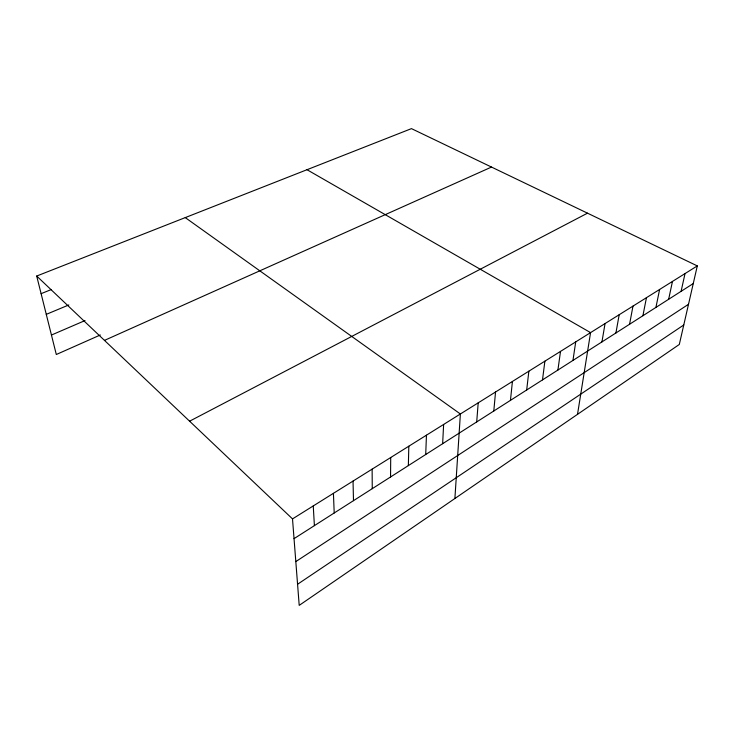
<?xml version="1.0" encoding="UTF-8"?>
<svg xmlns="http://www.w3.org/2000/svg" width="734" height="734" viewBox="0 0 734 734"><rect width="100%" height="100%" fill="white"/><g stroke="black" fill="none" stroke-linecap="round" stroke-linejoin="round"><path stroke-width="1.1" d="M390.543 476.981L390.717 457.53M408.352 465.604L408.82 446.217M425.711 454.511L426.454 435.198M442.639 443.703L443.63 424.454M454.897 498.505L460.383 413.985L185.252 217.603M476.705 421.931L478.201 402.847M493.799 411.003L495.542 392.011M510.451 400.369L512.424 381.46M526.682 390.002L528.865 371.184M542.499 379.891L544.885 361.174M557.913 370.037L560.501 351.412M572.951 360.431L575.722 341.897M577.52 414.334L590.567 332.621L307.014 169.71M601.944 341.906L605.055 323.566M615.918 332.979L619.184 314.739M629.57 324.254L632.983 306.115M642.901 315.739L646.452 297.692M655.921 307.418L659.609 289.471M668.656 299.279L672.463 281.434M681.097 291.334L685.024 273.589M697.3 265.91L679.308 344.466L299.206 605.376L292.508 518.901L36.7 276.039L411.462 128.624L697.3 265.91L292.508 518.901M297.573 584.255L683.767 324.978M295.811 561.593L688.51 304.28M294.04 538.646L693.254 283.563M189.601 421.197L587.494 213.172M104.476 340.383L491.496 167.068M100.329 334.979L56.307 354.504L36.7 276.039M51.444 335.043L85.025 320.565M46.279 314.363L68.84 304.94M41.104 293.673L51.453 289.48M313.253 505.946L314.4 525.636M333.419 493.34L334.209 512.983M353.036 481.073L353.494 500.661M372.129 469.145L372.257 488.67"/></g></svg>
